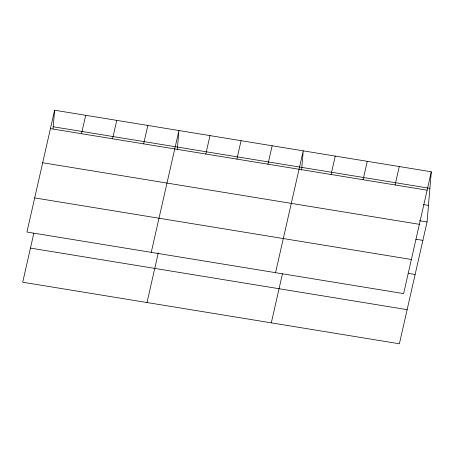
<?xml version="1.0" encoding="UTF-8"?>
<svg xmlns="http://www.w3.org/2000/svg" width="454" height="454" viewBox="0 0 454 454"><rect width="100%" height="100%" fill="white"/><g stroke="black" fill="none" stroke-linecap="round" stroke-linejoin="round"><path stroke-width="0.68" d="M53.044 128.822L54.616 110.214L431.3 171.782L427.061 221.961L399.384 343.786L22.7 282.218L33.834 233.214M177.293 149.82L178.921 130.531L151.244 252.356M301.598 170.137L303.227 150.847L275.55 272.672M54.616 110.214L26.939 232.039L403.623 293.602L431.3 171.782M81.51 133.703L85.692 115.293M112.586 138.782L116.769 120.372M143.663 143.861L147.845 125.452M147.005 302.534L158.293 252.855M205.815 154.019L209.998 135.61M236.892 159.099L241.074 140.689M267.968 164.178L272.15 145.768M271.31 322.851L282.445 273.847M331.062 174.489L335.245 156.085M363.081 179.722L367.263 161.318M395.099 184.954L399.282 166.55M53.22 126.774L429.898 188.342M50.434 128.624L427.118 190.186M423.588 204.606L428.457 205.401M419.405 220.712L427.061 221.961M42.682 162.748L419.365 224.316M415.915 239.23L422.878 240.37M34.691 197.91L411.375 259.478M408.163 273.359L415.126 274.494M30.452 248.094L407.136 309.656"/></g></svg>
